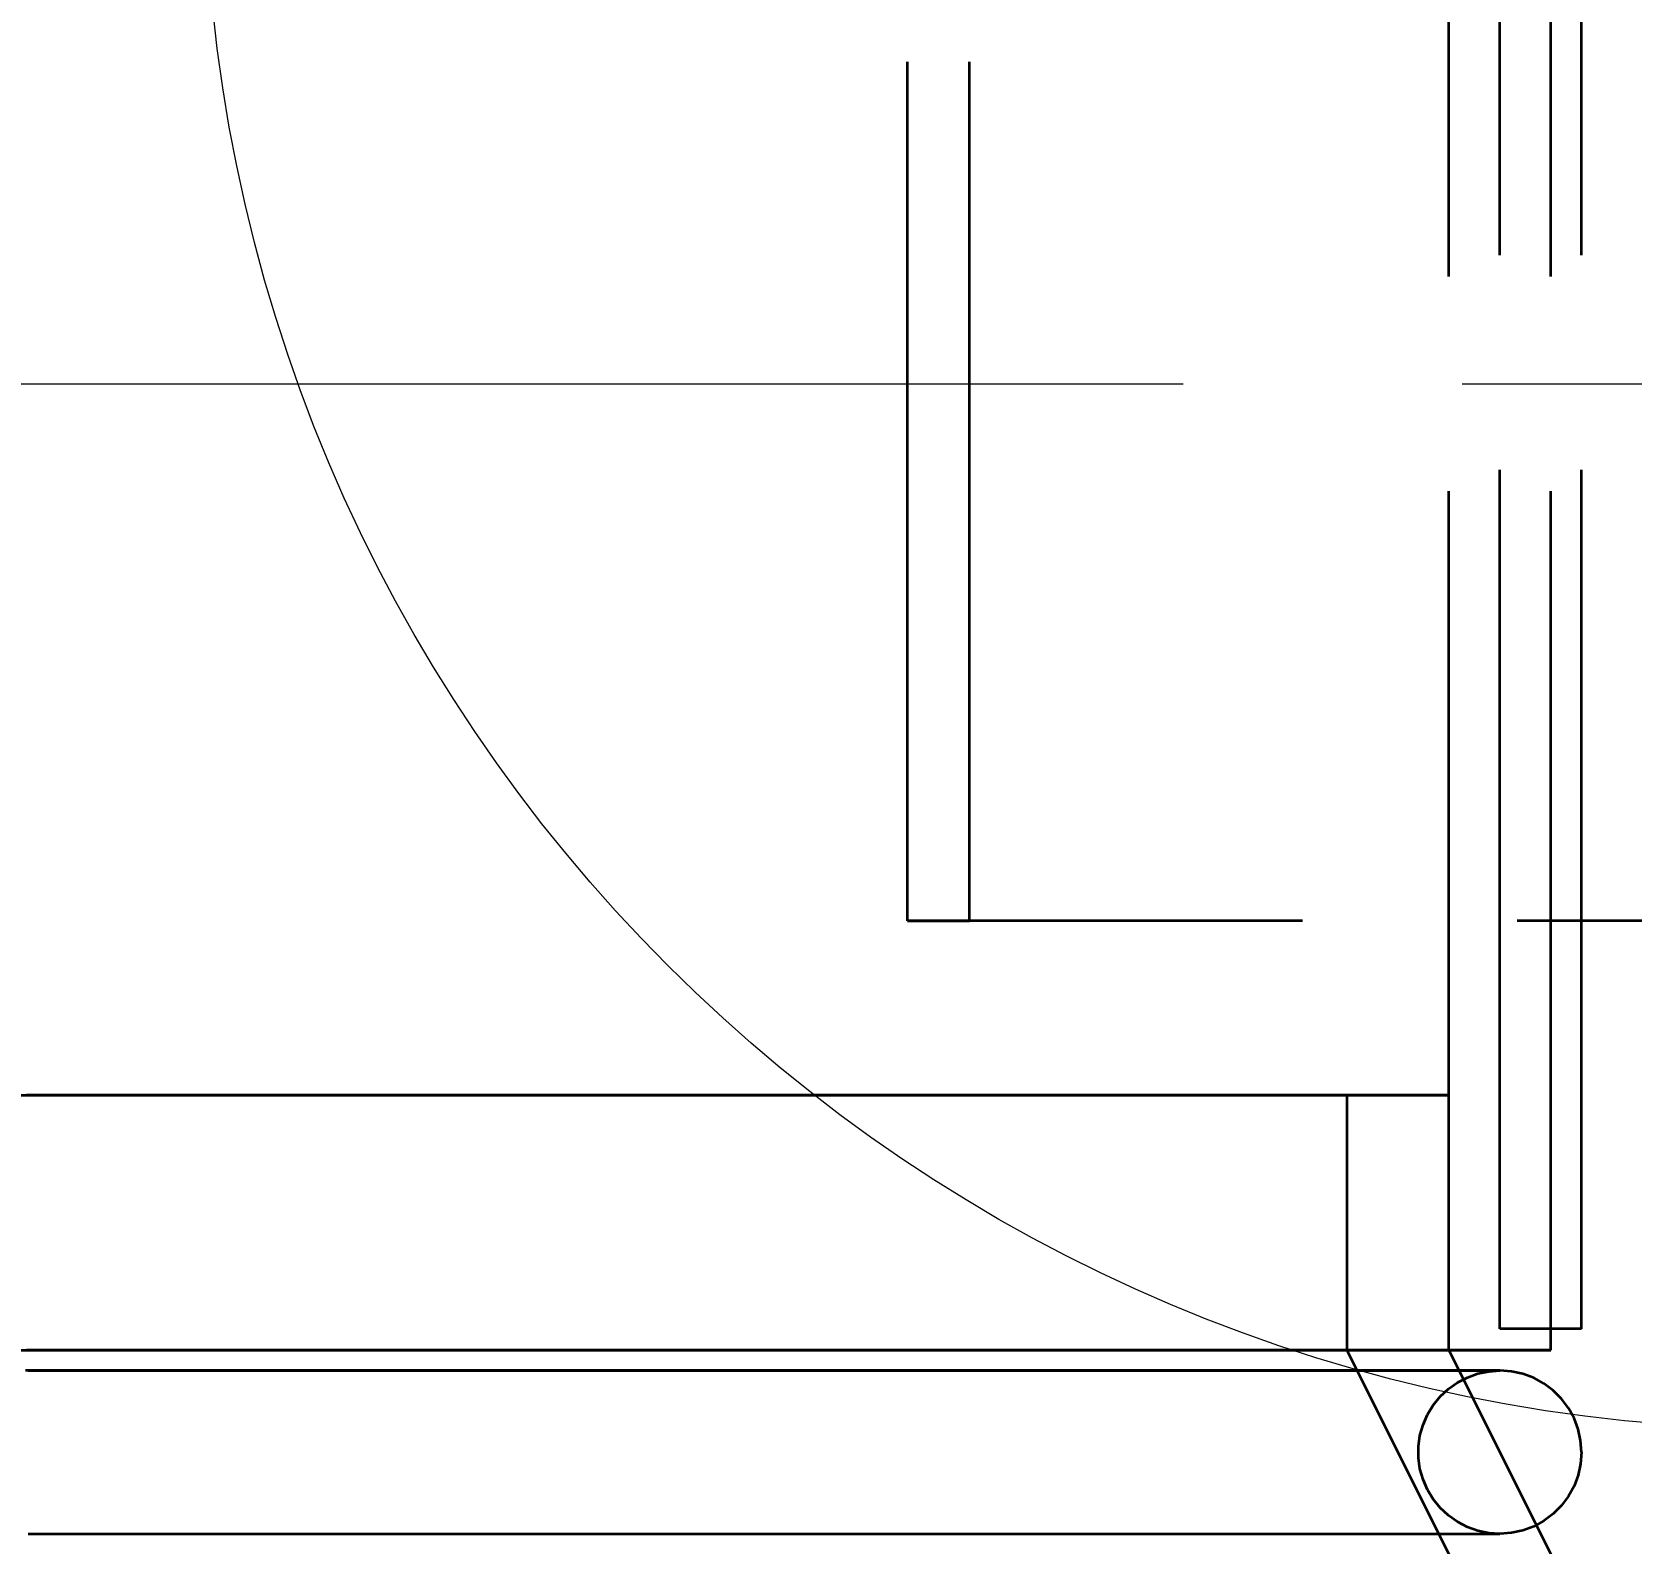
# Model space of a CAD drawing. Header units: millimetres. Extents: x 0 to 2382, y 0 to 420.
# Drawn here: x 307.34 to 314.79, y 224.6 to 231.64 of the extents above; entities that cross this region are included whole.
import ezdxf

# ---------------------------------------------------------------- set-up
doc = ezdxf.new("R2010")
doc.units = ezdxf.units.MM
doc.linetypes.add('IRAM-E-TRAZOS', pattern=[5, 4, -1])
doc.linetypes.add('IRAM-F-TRAZO-PUNTO', pattern=[20, 15, -2, 1, -2])
for name, color, linetype, lineweight in [('01-VISIBLE', 7, 'CONTINUOUS', 70), ('02-OCULTA', 4, 'IRAM-E-TRAZOS', 35), ('03-EJE', 1, 'IRAM-F-TRAZO-PUNTO', 18), ('04-COTA', 3, 'CONTINUOUS', 18), ('08-FINA', 5, 'CONTINUOUS', 18)]:
    doc.layers.add(name, color=color, linetype=linetype, lineweight=lineweight)
doc.styles.add('ISO3098', font='isocpeur.ttf')
doc.dimstyles.new('FLAMA-IRAM', dxfattribs={"dimtxt": 3.5, "dimasz": 3.5, "dimexe": 2, "dimexo": 1.5, "dimgap": 1, "dimtad": 1, "dimdec": 1, "dimtxsty": 'ISO3098', "dimblk": 'IRAM_FLECHA', "dimblk1": 'IRAM_FLECHA', "dimblk2": 'IRAM_FLECHA', "dimcen": 2.5, "dimclrd": 256, "dimclre": 256, "dimclrt": 256, "dimazin": 3, "dimtfac": 1, "dimtmove": 0, "dimatfit": 3, "dimlwd": 18, "dimlwe": 18})

# ---------------------------------------------------------------- blocks, each defined once
blk = doc.blocks.new('IRAM_FLECHA')
blk.add_solid([(0, 0), (-1, 0.125), (-1, -0.125)])

msp = doc.modelspace()

# ---------------------------------------------------------------- linework, layer by layer
at = {"layer": '01-VISIBLE'}
for radius in [20, 14.4, 14.2]:
    msp.add_circle((318, 230), radius, dxfattribs=at)
at = {"layer": '02-OCULTA'}
for p, q in [((313.9375, 225.5), (313.9375, 315.5)), ((314.175, 225.6), (314.175, 315.4)), ((314.175, 225.6), (314.175, 315.4)), ((314.4125, 225.5), (314.4125, 315.4)), ((314.555, 225.6), (314.555, 315.4)), ((314.555, 225.6), (314.555, 249.7011)), ((311.4155, 227.5), (311.4155, 237.5)), ((311.4155, 227.5), (311.4155, 237.5)), ((311.7051, 227.5), (311.7051, 237.3642)), ((311.7051, 227.5), (311.7051, 237.3642)), ((318.2549, 227.5), (311.4155, 227.5)), ((318.2549, 227.5), (311.4155, 227.5)), ((318.2549, 227.5), (311.7051, 227.5)), ((318.2549, 227.5), (311.7051, 227.5)), ((313.4625, 226.6875), (313.4625, 225.5)), ((313.9375, 225.5), (313.9375, 226.6875)), ((314.555, 225.6), (314.175, 225.6)), ((314.555, 225.6), (314.175, 225.6)), ((313.4625, 225.5), (313.9375, 224.55)), ((313.9375, 225.5), (314.4125, 224.55))]:
    msp.add_line(p, q, dxfattribs=at)
for points in [[(311.7051, 227.5), (311.6569, 227.5), (311.6086, 227.5), (311.5603, 227.5), (311.5121, 227.5), (311.4638, 227.5), (311.4155, 227.5)], [(311.4155, 227.5), (311.4638, 227.5), (311.5121, 227.5), (311.5603, 227.5), (311.6086, 227.5), (311.6569, 227.5), (311.7051, 227.5)], [(307.2482, 226.6875), (307.341, 226.6875), (307.4337, 226.6875), (307.5265, 226.6875), (307.6192, 226.6875), (307.712, 226.6875), (307.8047, 226.6875), (307.8975, 226.6875), (307.9902, 226.6875), (308.083, 226.6875), (308.1757, 226.6875), (308.2685, 226.6875), (308.3612, 226.6875), (308.454, 226.6875), (308.5467, 226.6875), (308.6395, 226.6875), (308.7322, 226.6875), (308.825, 226.6875), (308.9177, 226.6875), (309.0105, 226.6875), (309.1032, 226.6875), (309.196, 226.6875), (309.2887, 226.6875), (309.3815, 226.6875), (309.4742, 226.6875), (309.567, 226.6875), (309.6597, 226.6875), (309.7525, 226.6875), (309.8452, 226.6875), (309.938, 226.6875), (310.0307, 226.6875), (310.1235, 226.6875), (310.2162, 226.6875), (310.309, 226.6875), (310.4017, 226.6875), (310.4945, 226.6875), (310.5872, 226.6875), (310.68, 226.6875), (310.7727, 226.6875), (310.8655, 226.6875), (310.9582, 226.6875), (311.051, 226.6875), (311.1437, 226.6875), (311.2365, 226.6875), (311.3292, 226.6875), (311.422, 226.6875), (311.5147, 226.6875), (311.6075, 226.6875), (311.7002, 226.6875), (311.793, 226.6875), (311.8857, 226.6875), (311.9785, 226.6875), (312.0712, 226.6875), (312.164, 226.6875), (312.2567, 226.6875), (312.3495, 226.6875), (312.4422, 226.6875), (312.535, 226.6875), (312.6277, 226.6875), (312.7205, 226.6875), (312.8132, 226.6875), (312.906, 226.6875), (312.9987, 226.6875), (313.0915, 226.6875), (313.1842, 226.6875), (313.277, 226.6875), (313.3697, 226.6875), (313.4625, 226.6875)], [(307.2787, 226.6875), (307.3739, 226.6875), (307.469, 226.6875), (307.5641, 226.6875), (307.6592, 226.6875), (307.7544, 226.6875), (307.8495, 226.6875), (307.9446, 226.6875), (308.0397, 226.6875), (308.1349, 226.6875), (308.23, 226.6875), (308.3251, 226.6875), (308.4202, 226.6875), (308.5154, 226.6875), (308.6105, 226.6875), (308.7056, 226.6875), (308.8007, 226.6875), (308.8959, 226.6875), (308.991, 226.6875), (309.0861, 226.6875), (309.1812, 226.6875), (309.2764, 226.6875), (309.3715, 226.6875), (309.4666, 226.6875), (309.5617, 226.6875), (309.6569, 226.6875), (309.752, 226.6875), (309.8471, 226.6875), (309.9422, 226.6875), (310.0374, 226.6875), (310.1325, 226.6875), (310.2276, 226.6875), (310.3227, 226.6875), (310.4179, 226.6875), (310.513, 226.6875), (310.6081, 226.6875), (310.7032, 226.6875), (310.7984, 226.6875), (310.8935, 226.6875), (310.9886, 226.6875), (311.0837, 226.6875), (311.1789, 226.6875), (311.274, 226.6875), (311.3691, 226.6875), (311.4642, 226.6875), (311.5594, 226.6875), (311.6545, 226.6875), (311.7496, 226.6875), (311.8447, 226.6875), (311.9399, 226.6875), (312.035, 226.6875), (312.1301, 226.6875), (312.2252, 226.6875), (312.3204, 226.6875), (312.4155, 226.6875), (312.5106, 226.6875), (312.6057, 226.6875), (312.7009, 226.6875), (312.796, 226.6875), (312.8911, 226.6875), (312.9862, 226.6875), (313.0814, 226.6875), (313.1765, 226.6875), (313.2716, 226.6875), (313.3667, 226.6875), (313.4619, 226.6875), (313.557, 226.6875), (313.6521, 226.6875), (313.7472, 226.6875), (313.8424, 226.6875), (313.9375, 226.6875)], [(313.4625, 226.6875), (313.4125, 226.6875), (313.3625, 226.6875), (313.3125, 226.6875), (313.2625, 226.6875), (313.2125, 226.6875), (313.1625, 226.6875), (313.1125, 226.6875), (313.0625, 226.6875), (313.0125, 226.6875), (312.9625, 226.6875), (312.9125, 226.6875), (312.8625, 226.6875), (312.8125, 226.6875), (312.7625, 226.6875), (312.7125, 226.6875), (312.6625, 226.6875), (312.6125, 226.6875), (312.5625, 226.6875), (312.5125, 226.6875), (312.4625, 226.6875), (312.4125, 226.6875), (312.3625, 226.6875), (312.3125, 226.6875), (312.2625, 226.6875), (312.2125, 226.6875), (312.1625, 226.6875), (312.1125, 226.6875), (312.0625, 226.6875), (312.0125, 226.6875), (311.9625, 226.6875), (311.9125, 226.6875), (311.8625, 226.6875), (311.8125, 226.6875), (311.7625, 226.6875), (311.7125, 226.6875), (311.6625, 226.6875), (311.6125, 226.6875), (311.5625, 226.6875), (311.5125, 226.6875), (311.4625, 226.6875), (311.4125, 226.6875), (311.3625, 226.6875), (311.3125, 226.6875), (311.2625, 226.6875), (311.2125, 226.6875), (311.1625, 226.6875), (311.1125, 226.6875), (311.0625, 226.6875), (311.0125, 226.6875), (310.9625, 226.6875), (310.9125, 226.6875), (310.8625, 226.6875), (310.8125, 226.6875), (310.7625, 226.6875), (310.7125, 226.6875), (310.6625, 226.6875), (310.6125, 226.6875), (310.5625, 226.6875), (310.5125, 226.6875), (310.4625, 226.6875), (310.4125, 226.6875), (310.3625, 226.6875), (310.3125, 226.6875), (310.2625, 226.6875), (310.2125, 226.6875), (310.1625, 226.6875), (310.1125, 226.6875), (310.0625, 226.6875), (310.0125, 226.6875), (309.9625, 226.6875), (309.9125, 226.6875), (309.8625, 226.6875), (309.8125, 226.6875), (309.7625, 226.6875), (309.7125, 226.6875), (309.6625, 226.6875), (309.6125, 226.6875), (309.5625, 226.6875), (309.5125, 226.6875), (309.4625, 226.6875), (309.4125, 226.6875), (309.3625, 226.6875), (309.3125, 226.6875), (309.2625, 226.6875), (309.2125, 226.6875), (309.1625, 226.6875), (309.1125, 226.6875), (309.0625, 226.6875), (309.0125, 226.6875), (308.9625, 226.6875), (308.9125, 226.6875), (308.8625, 226.6875), (308.8125, 226.6875), (308.7625, 226.6875), (308.7125, 226.6875), (308.6625, 226.6875), (308.6125, 226.6875), (308.5625, 226.6875), (308.5125, 226.6875), (308.4625, 226.6875), (308.4125, 226.6875), (308.3625, 226.6875), (308.3125, 226.6875), (308.2625, 226.6875), (308.2125, 226.6875), (308.1625, 226.6875), (308.1125, 226.6875), (308.0625, 226.6875), (308.0125, 226.6875), (307.9625, 226.6875), (307.9125, 226.6875), (307.8625, 226.6875), (307.8125, 226.6875), (307.7625, 226.6875), (307.7125, 226.6875), (307.6625, 226.6875), (307.6125, 226.6875), (307.5625, 226.6875), (307.5125, 226.6875), (307.4625, 226.6875), (307.4125, 226.6875), (307.3625, 226.6875), (307.3125, 226.6875)], [(313.9375, 226.6875), (313.8874, 226.6875), (313.8374, 226.6875), (313.7873, 226.6875), (313.7372, 226.6875), (313.6872, 226.6875), (313.6371, 226.6875), (313.587, 226.6875), (313.537, 226.6875), (313.4869, 226.6875), (313.4368, 226.6875), (313.3868, 226.6875), (313.3367, 226.6875), (313.2866, 226.6875), (313.2366, 226.6875), (313.1865, 226.6875), (313.1364, 226.6875), (313.0864, 226.6875), (313.0363, 226.6875), (312.9862, 226.6875), (312.9362, 226.6875), (312.8861, 226.6875), (312.8361, 226.6875), (312.786, 226.6875), (312.7359, 226.6875), (312.6859, 226.6875), (312.6358, 226.6875), (312.5857, 226.6875), (312.5357, 226.6875), (312.4856, 226.6875), (312.4355, 226.6875), (312.3855, 226.6875), (312.3354, 226.6875), (312.2853, 226.6875), (312.2353, 226.6875), (312.1852, 226.6875), (312.1351, 226.6875), (312.0851, 226.6875), (312.035, 226.6875), (311.9849, 226.6875), (311.9349, 226.6875), (311.8848, 226.6875), (311.8347, 226.6875), (311.7847, 226.6875), (311.7346, 226.6875), (311.6845, 226.6875), (311.6345, 226.6875), (311.5844, 226.6875), (311.5343, 226.6875), (311.4843, 226.6875), (311.4342, 226.6875), (311.3841, 226.6875), (311.3341, 226.6875), (311.284, 226.6875), (311.2339, 226.6875), (311.1839, 226.6875), (311.1338, 226.6875), (311.0837, 226.6875), (311.0337, 226.6875), (310.9836, 226.6875), (310.9336, 226.6875), (310.8835, 226.6875), (310.8334, 226.6875), (310.7834, 226.6875), (310.7333, 226.6875), (310.6832, 226.6875), (310.6332, 226.6875), (310.5831, 226.6875), (310.533, 226.6875), (310.483, 226.6875), (310.4329, 226.6875), (310.3828, 226.6875), (310.3328, 226.6875), (310.2827, 226.6875), (310.2326, 226.6875), (310.1826, 226.6875), (310.1325, 226.6875), (310.0824, 226.6875), (310.0324, 226.6875), (309.9823, 226.6875), (309.9322, 226.6875), (309.8822, 226.6875), (309.8321, 226.6875), (309.782, 226.6875), (309.732, 226.6875), (309.6819, 226.6875), (309.6318, 226.6875), (309.5818, 226.6875), (309.5317, 226.6875), (309.4816, 226.6875), (309.4316, 226.6875), (309.3815, 226.6875), (309.3314, 226.6875), (309.2814, 226.6875), (309.2313, 226.6875), (309.1812, 226.6875), (309.1312, 226.6875), (309.0811, 226.6875), (309.0311, 226.6875), (308.981, 226.6875), (308.9309, 226.6875), (308.8809, 226.6875), (308.8308, 226.6875), (308.7807, 226.6875), (308.7307, 226.6875), (308.6806, 226.6875), (308.6305, 226.6875), (308.5805, 226.6875), (308.5304, 226.6875), (308.4803, 226.6875), (308.4303, 226.6875), (308.3802, 226.6875), (308.3301, 226.6875), (308.2801, 226.6875), (308.23, 226.6875), (308.1799, 226.6875), (308.1299, 226.6875), (308.0798, 226.6875), (308.0297, 226.6875), (307.9797, 226.6875), (307.9296, 226.6875), (307.8795, 226.6875), (307.8295, 226.6875), (307.7794, 226.6875), (307.7293, 226.6875), (307.6793, 226.6875), (307.6292, 226.6875), (307.5791, 226.6875), (307.5291, 226.6875), (307.479, 226.6875), (307.4289, 226.6875), (307.3789, 226.6875), (307.3288, 226.6875)], [(307.2482, 225.5), (307.341, 225.5), (307.4337, 225.5), (307.5265, 225.5), (307.6192, 225.5), (307.712, 225.5), (307.8047, 225.5), (307.8975, 225.5), (307.9902, 225.5), (308.083, 225.5), (308.1757, 225.5), (308.2685, 225.5), (308.3612, 225.5), (308.454, 225.5), (308.5467, 225.5), (308.6395, 225.5), (308.7322, 225.5), (308.825, 225.5), (308.9177, 225.5), (309.0105, 225.5), (309.1032, 225.5), (309.196, 225.5), (309.2887, 225.5), (309.3815, 225.5), (309.4742, 225.5), (309.567, 225.5), (309.6597, 225.5), (309.7525, 225.5), (309.8452, 225.5), (309.938, 225.5), (310.0307, 225.5), (310.1235, 225.5), (310.2162, 225.5), (310.309, 225.5), (310.4017, 225.5), (310.4945, 225.5), (310.5872, 225.5), (310.68, 225.5), (310.7727, 225.5), (310.8655, 225.5), (310.9582, 225.5), (311.051, 225.5), (311.1437, 225.5), (311.2365, 225.5), (311.3292, 225.5), (311.422, 225.5), (311.5147, 225.5), (311.6075, 225.5), (311.7002, 225.5), (311.793, 225.5), (311.8857, 225.5), (311.9785, 225.5), (312.0712, 225.5), (312.164, 225.5), (312.2567, 225.5), (312.3495, 225.5), (312.4422, 225.5), (312.535, 225.5), (312.6277, 225.5), (312.7205, 225.5), (312.8132, 225.5), (312.906, 225.5), (312.9987, 225.5), (313.0915, 225.5), (313.1842, 225.5), (313.277, 225.5), (313.3697, 225.5), (313.4625, 225.5)], [(307.2787, 225.5), (307.3739, 225.5), (307.469, 225.5), (307.5641, 225.5), (307.6592, 225.5), (307.7544, 225.5), (307.8495, 225.5), (307.9446, 225.5), (308.0397, 225.5), (308.1349, 225.5), (308.23, 225.5), (308.3251, 225.5), (308.4202, 225.5), (308.5154, 225.5), (308.6105, 225.5), (308.7056, 225.5), (308.8007, 225.5), (308.8959, 225.5), (308.991, 225.5), (309.0861, 225.5), (309.1812, 225.5), (309.2764, 225.5), (309.3715, 225.5), (309.4666, 225.5), (309.5617, 225.5), (309.6569, 225.5), (309.752, 225.5), (309.8471, 225.5), (309.9422, 225.5), (310.0374, 225.5), (310.1325, 225.5), (310.2276, 225.5), (310.3227, 225.5), (310.4179, 225.5), (310.513, 225.5), (310.6081, 225.5), (310.7032, 225.5), (310.7984, 225.5), (310.8935, 225.5), (310.9886, 225.5), (311.0837, 225.5), (311.1789, 225.5), (311.274, 225.5), (311.3691, 225.5), (311.4642, 225.5), (311.5594, 225.5), (311.6545, 225.5), (311.7496, 225.5), (311.8447, 225.5), (311.9399, 225.5), (312.035, 225.5), (312.1301, 225.5), (312.2252, 225.5), (312.3204, 225.5), (312.4155, 225.5), (312.5106, 225.5), (312.6057, 225.5), (312.7009, 225.5), (312.796, 225.5), (312.8911, 225.5), (312.9862, 225.5), (313.0814, 225.5), (313.1765, 225.5), (313.2716, 225.5), (313.3667, 225.5), (313.4619, 225.5), (313.557, 225.5), (313.6521, 225.5), (313.7472, 225.5), (313.8424, 225.5), (313.9375, 225.5)], [(307.2787, 225.5), (307.3739, 225.5), (307.469, 225.5), (307.5641, 225.5), (307.6592, 225.5), (307.7544, 225.5), (307.8495, 225.5), (307.9446, 225.5), (308.0397, 225.5), (308.1349, 225.5), (308.23, 225.5), (308.3251, 225.5), (308.4202, 225.5), (308.5154, 225.5), (308.6105, 225.5), (308.7056, 225.5), (308.8007, 225.5), (308.8959, 225.5), (308.991, 225.5), (309.0861, 225.5), (309.1812, 225.5), (309.2764, 225.5), (309.3715, 225.5), (309.4666, 225.5), (309.5617, 225.5), (309.6569, 225.5), (309.752, 225.5), (309.8471, 225.5), (309.9422, 225.5), (310.0374, 225.5), (310.1325, 225.5), (310.2276, 225.5), (310.3227, 225.5), (310.4179, 225.5), (310.513, 225.5), (310.6081, 225.5), (310.7032, 225.5), (310.7984, 225.5), (310.8935, 225.5), (310.9886, 225.5), (311.0837, 225.5), (311.1789, 225.5), (311.274, 225.5), (311.3691, 225.5), (311.4642, 225.5), (311.5594, 225.5), (311.6545, 225.5), (311.7496, 225.5), (311.8447, 225.5), (311.9399, 225.5), (312.035, 225.5), (312.1301, 225.5), (312.2252, 225.5), (312.3204, 225.5), (312.4155, 225.5), (312.5106, 225.5), (312.6057, 225.5), (312.7009, 225.5), (312.796, 225.5), (312.8911, 225.5), (312.9862, 225.5), (313.0814, 225.5), (313.1765, 225.5), (313.2716, 225.5), (313.3667, 225.5), (313.4619, 225.5), (313.557, 225.5), (313.6521, 225.5), (313.7472, 225.5), (313.8424, 225.5), (313.9375, 225.5)], [(307.2902, 225.5), (307.3404, 225.5), (307.3906, 225.5), (307.4407, 225.5), (307.4909, 225.5), (307.541, 225.5), (307.5912, 225.5), (307.6413, 225.5), (307.6915, 225.5), (307.7417, 225.5), (307.7918, 225.5), (307.842, 225.5), (307.8921, 225.5), (307.9423, 225.5), (307.9924, 225.5), (308.0426, 225.5), (308.0928, 225.5), (308.1429, 225.5), (308.1931, 225.5), (308.2432, 225.5), (308.2934, 225.5), (308.3435, 225.5), (308.3937, 225.5), (308.4439, 225.5), (308.494, 225.5), (308.5442, 225.5), (308.5943, 225.5), (308.6445, 225.5), (308.6946, 225.5), (308.7448, 225.5), (308.7949, 225.5), (308.8451, 225.5), (308.8953, 225.5), (308.9454, 225.5), (308.9956, 225.5), (309.0457, 225.5), (309.0959, 225.5), (309.146, 225.5), (309.1962, 225.5), (309.2464, 225.5), (309.2965, 225.5), (309.3467, 225.5), (309.3968, 225.5), (309.447, 225.5), (309.4971, 225.5), (309.5473, 225.5), (309.5975, 225.5), (309.6476, 225.5), (309.6978, 225.5), (309.7479, 225.5), (309.7981, 225.5), (309.8482, 225.5), (309.8984, 225.5), (309.9486, 225.5), (309.9987, 225.5), (310.0489, 225.5), (310.099, 225.5), (310.1492, 225.5), (310.1993, 225.5), (310.2495, 225.5), (310.2997, 225.5), (310.3498, 225.5), (310.4, 225.5), (310.4501, 225.5), (310.5003, 225.5), (310.5504, 225.5), (310.6006, 225.5), (310.6507, 225.5), (310.7009, 225.5), (310.7511, 225.5), (310.8012, 225.5), (310.8514, 225.5), (310.9015, 225.5), (310.9517, 225.5), (311.0018, 225.5), (311.052, 225.5), (311.1022, 225.5), (311.1523, 225.5), (311.2025, 225.5), (311.2526, 225.5), (311.3028, 225.5), (311.3529, 225.5), (311.4031, 225.5), (311.4533, 225.5), (311.5034, 225.5), (311.5536, 225.5), (311.6037, 225.5), (311.6539, 225.5), (311.704, 225.5), (311.7542, 225.5), (311.8044, 225.5), (311.8545, 225.5), (311.9047, 225.5), (311.9548, 225.5), (312.005, 225.5), (312.0551, 225.5), (312.1053, 225.5), (312.1554, 225.5), (312.2056, 225.5), (312.2558, 225.5), (312.3059, 225.5), (312.3561, 225.5), (312.4062, 225.5), (312.4564, 225.5), (312.5065, 225.5), (312.5567, 225.5), (312.6069, 225.5), (312.657, 225.5), (312.7072, 225.5), (312.7573, 225.5), (312.8075, 225.5), (312.8576, 225.5), (312.9078, 225.5), (312.958, 225.5), (313.0081, 225.5), (313.0583, 225.5), (313.1084, 225.5), (313.1586, 225.5), (313.2087, 225.5), (313.2589, 225.5), (313.3091, 225.5), (313.3592, 225.5), (313.4094, 225.5), (313.4595, 225.5), (313.5097, 225.5), (313.5598, 225.5), (313.61, 225.5), (313.6601, 225.5), (313.7103, 225.5), (313.7605, 225.5), (313.8106, 225.5), (313.8608, 225.5), (313.9109, 225.5), (313.9611, 225.5), (314.0112, 225.5), (314.0614, 225.5), (314.1116, 225.5), (314.1617, 225.5), (314.2119, 225.5), (314.262, 225.5), (314.3122, 225.5), (314.3623, 225.5), (314.4125, 225.5)], [(314.4125, 225.5), (314.3625, 225.5), (314.3125, 225.5), (314.2625, 225.5), (314.2125, 225.5), (314.1625, 225.5), (314.1125, 225.5), (314.0625, 225.5), (314.0125, 225.5), (313.9625, 225.5), (313.9125, 225.5), (313.8625, 225.5), (313.8125, 225.5), (313.7625, 225.5), (313.7125, 225.5), (313.6625, 225.5), (313.6125, 225.5), (313.5625, 225.5), (313.5125, 225.5), (313.4625, 225.5), (313.4125, 225.5), (313.3625, 225.5), (313.3125, 225.5), (313.2625, 225.5), (313.2125, 225.5), (313.1625, 225.5), (313.1125, 225.5), (313.0625, 225.5), (313.0125, 225.5), (312.9625, 225.5), (312.9125, 225.5), (312.8625, 225.5), (312.8125, 225.5), (312.7625, 225.5), (312.7125, 225.5), (312.6625, 225.5), (312.6125, 225.5), (312.5625, 225.5), (312.5125, 225.5), (312.4625, 225.5), (312.4125, 225.5), (312.3625, 225.5), (312.3125, 225.5), (312.2625, 225.5), (312.2125, 225.5), (312.1625, 225.5), (312.1125, 225.5), (312.0625, 225.5), (312.0125, 225.5), (311.9625, 225.5), (311.9125, 225.5), (311.8625, 225.5), (311.8125, 225.5), (311.7625, 225.5), (311.7125, 225.5), (311.6625, 225.5), (311.6125, 225.5), (311.5625, 225.5), (311.5125, 225.5), (311.4625, 225.5), (311.4125, 225.5), (311.3625, 225.5), (311.3125, 225.5), (311.2625, 225.5), (311.2125, 225.5), (311.1625, 225.5), (311.1125, 225.5), (311.0625, 225.5), (311.0125, 225.5), (310.9625, 225.5), (310.9125, 225.5), (310.8625, 225.5), (310.8125, 225.5), (310.7625, 225.5), (310.7125, 225.5), (310.6625, 225.5), (310.6125, 225.5), (310.5625, 225.5), (310.5125, 225.5), (310.4625, 225.5), (310.4125, 225.5), (310.3625, 225.5), (310.3125, 225.5), (310.2625, 225.5), (310.2125, 225.5), (310.1625, 225.5), (310.1125, 225.5), (310.0625, 225.5), (310.0125, 225.5), (309.9625, 225.5), (309.9125, 225.5), (309.8625, 225.5), (309.8125, 225.5), (309.7625, 225.5), (309.7125, 225.5), (309.6625, 225.5), (309.6125, 225.5), (309.5625, 225.5), (309.5125, 225.5), (309.4625, 225.5), (309.4125, 225.5), (309.3625, 225.5), (309.3125, 225.5), (309.2625, 225.5), (309.2125, 225.5), (309.1625, 225.5), (309.1125, 225.5), (309.0625, 225.5), (309.0125, 225.5), (308.9625, 225.5), (308.9125, 225.5), (308.8625, 225.5), (308.8125, 225.5), (308.7625, 225.5), (308.7125, 225.5), (308.6625, 225.5), (308.6125, 225.5), (308.5625, 225.5), (308.5125, 225.5), (308.4625, 225.5), (308.4125, 225.5), (308.3625, 225.5), (308.3125, 225.5), (308.2625, 225.5), (308.2125, 225.5), (308.1625, 225.5), (308.1125, 225.5), (308.0625, 225.5), (308.0125, 225.5), (307.9625, 225.5), (307.9125, 225.5), (307.8625, 225.5), (307.8125, 225.5), (307.7625, 225.5), (307.7125, 225.5), (307.6625, 225.5), (307.6125, 225.5), (307.5625, 225.5), (307.5125, 225.5), (307.4625, 225.5), (307.4125, 225.5), (307.3625, 225.5), (307.3125, 225.5)], [(313.4625, 225.5), (313.4125, 225.5), (313.3625, 225.5), (313.3125, 225.5), (313.2625, 225.5), (313.2125, 225.5), (313.1625, 225.5), (313.1125, 225.5), (313.0625, 225.5), (313.0125, 225.5), (312.9625, 225.5), (312.9125, 225.5), (312.8625, 225.5), (312.8125, 225.5), (312.7625, 225.5), (312.7125, 225.5), (312.6625, 225.5), (312.6125, 225.5), (312.5625, 225.5), (312.5125, 225.5), (312.4625, 225.5), (312.4125, 225.5), (312.3625, 225.5), (312.3125, 225.5), (312.2625, 225.5), (312.2125, 225.5), (312.1625, 225.5), (312.1125, 225.5), (312.0625, 225.5), (312.0125, 225.5), (311.9625, 225.5), (311.9125, 225.5), (311.8625, 225.5), (311.8125, 225.5), (311.7625, 225.5), (311.7125, 225.5), (311.6625, 225.5), (311.6125, 225.5), (311.5625, 225.5), (311.5125, 225.5), (311.4625, 225.5), (311.4125, 225.5), (311.3625, 225.5), (311.3125, 225.5), (311.2625, 225.5), (311.2125, 225.5), (311.1625, 225.5), (311.1125, 225.5), (311.0625, 225.5), (311.0125, 225.5), (310.9625, 225.5), (310.9125, 225.5), (310.8625, 225.5), (310.8125, 225.5), (310.7625, 225.5), (310.7125, 225.5), (310.6625, 225.5), (310.6125, 225.5), (310.5625, 225.5), (310.5125, 225.5), (310.4625, 225.5), (310.4125, 225.5), (310.3625, 225.5), (310.3125, 225.5), (310.2625, 225.5), (310.2125, 225.5), (310.1625, 225.5), (310.1125, 225.5), (310.0625, 225.5), (310.0125, 225.5), (309.9625, 225.5), (309.9125, 225.5), (309.8625, 225.5), (309.8125, 225.5), (309.7625, 225.5), (309.7125, 225.5), (309.6625, 225.5), (309.6125, 225.5), (309.5625, 225.5), (309.5125, 225.5), (309.4625, 225.5), (309.4125, 225.5), (309.3625, 225.5), (309.3125, 225.5), (309.2625, 225.5), (309.2125, 225.5), (309.1625, 225.5), (309.1125, 225.5), (309.0625, 225.5), (309.0125, 225.5), (308.9625, 225.5), (308.9125, 225.5), (308.8625, 225.5), (308.8125, 225.5), (308.7625, 225.5), (308.7125, 225.5), (308.6625, 225.5), (308.6125, 225.5), (308.5625, 225.5), (308.5125, 225.5), (308.4625, 225.5), (308.4125, 225.5), (308.3625, 225.5), (308.3125, 225.5), (308.2625, 225.5), (308.2125, 225.5), (308.1625, 225.5), (308.1125, 225.5), (308.0625, 225.5), (308.0125, 225.5), (307.9625, 225.5), (307.9125, 225.5), (307.8625, 225.5), (307.8125, 225.5), (307.7625, 225.5), (307.7125, 225.5), (307.6625, 225.5), (307.6125, 225.5), (307.5625, 225.5), (307.5125, 225.5), (307.4625, 225.5), (307.4125, 225.5), (307.3625, 225.5), (307.3125, 225.5)], [(313.9375, 225.5), (313.8874, 225.5), (313.8374, 225.5), (313.7873, 225.5), (313.7372, 225.5), (313.6872, 225.5), (313.6371, 225.5), (313.587, 225.5), (313.537, 225.5), (313.4869, 225.5), (313.4368, 225.5), (313.3868, 225.5), (313.3367, 225.5), (313.2866, 225.5), (313.2366, 225.5), (313.1865, 225.5), (313.1364, 225.5), (313.0864, 225.5), (313.0363, 225.5), (312.9862, 225.5), (312.9362, 225.5), (312.8861, 225.5), (312.8361, 225.5), (312.786, 225.5), (312.7359, 225.5), (312.6859, 225.5), (312.6358, 225.5), (312.5857, 225.5), (312.5357, 225.5), (312.4856, 225.5), (312.4355, 225.5), (312.3855, 225.5), (312.3354, 225.5), (312.2853, 225.5), (312.2353, 225.5), (312.1852, 225.5), (312.1351, 225.5), (312.0851, 225.5), (312.035, 225.5), (311.9849, 225.5), (311.9349, 225.5), (311.8848, 225.5), (311.8347, 225.5), (311.7847, 225.5), (311.7346, 225.5), (311.6845, 225.5), (311.6345, 225.5), (311.5844, 225.5), (311.5343, 225.5), (311.4843, 225.5), (311.4342, 225.5), (311.3841, 225.5), (311.3341, 225.5), (311.284, 225.5), (311.2339, 225.5), (311.1839, 225.5), (311.1338, 225.5), (311.0837, 225.5), (311.0337, 225.5), (310.9836, 225.5), (310.9336, 225.5), (310.8835, 225.5), (310.8334, 225.5), (310.7834, 225.5), (310.7333, 225.5), (310.6832, 225.5), (310.6332, 225.5), (310.5831, 225.5), (310.533, 225.5), (310.483, 225.5), (310.4329, 225.5), (310.3828, 225.5), (310.3328, 225.5), (310.2827, 225.5), (310.2326, 225.5), (310.1826, 225.5), (310.1325, 225.5), (310.0824, 225.5), (310.0324, 225.5), (309.9823, 225.5), (309.9322, 225.5), (309.8822, 225.5), (309.8321, 225.5), (309.782, 225.5), (309.732, 225.5), (309.6819, 225.5), (309.6318, 225.5), (309.5818, 225.5), (309.5317, 225.5), (309.4816, 225.5), (309.4316, 225.5), (309.3815, 225.5), (309.3314, 225.5), (309.2814, 225.5), (309.2313, 225.5), (309.1812, 225.5), (309.1312, 225.5), (309.0811, 225.5), (309.0311, 225.5), (308.981, 225.5), (308.9309, 225.5), (308.8809, 225.5), (308.8308, 225.5), (308.7807, 225.5), (308.7307, 225.5), (308.6806, 225.5), (308.6305, 225.5), (308.5805, 225.5), (308.5304, 225.5), (308.4803, 225.5), (308.4303, 225.5), (308.3802, 225.5), (308.3301, 225.5), (308.2801, 225.5), (308.23, 225.5), (308.1799, 225.5), (308.1299, 225.5), (308.0798, 225.5), (308.0297, 225.5), (307.9797, 225.5), (307.9296, 225.5), (307.8795, 225.5), (307.8295, 225.5), (307.7794, 225.5), (307.7293, 225.5), (307.6793, 225.5), (307.6292, 225.5), (307.5791, 225.5), (307.5291, 225.5), (307.479, 225.5), (307.4289, 225.5), (307.3789, 225.5), (307.3288, 225.5)], [(313.9375, 225.5), (313.8874, 225.5), (313.8374, 225.5), (313.7873, 225.5), (313.7372, 225.5), (313.6872, 225.5), (313.6371, 225.5), (313.587, 225.5), (313.537, 225.5), (313.4869, 225.5), (313.4368, 225.5), (313.3868, 225.5), (313.3367, 225.5), (313.2866, 225.5), (313.2366, 225.5), (313.1865, 225.5), (313.1364, 225.5), (313.0864, 225.5), (313.0363, 225.5), (312.9862, 225.5), (312.9362, 225.5), (312.8861, 225.5), (312.8361, 225.5), (312.786, 225.5), (312.7359, 225.5), (312.6859, 225.5), (312.6358, 225.5), (312.5857, 225.5), (312.5357, 225.5), (312.4856, 225.5), (312.4355, 225.5), (312.3855, 225.5), (312.3354, 225.5), (312.2853, 225.5), (312.2353, 225.5), (312.1852, 225.5), (312.1351, 225.5), (312.0851, 225.5), (312.035, 225.5), (311.9849, 225.5), (311.9349, 225.5), (311.8848, 225.5), (311.8347, 225.5), (311.7847, 225.5), (311.7346, 225.5), (311.6845, 225.5), (311.6345, 225.5), (311.5844, 225.5), (311.5343, 225.5), (311.4843, 225.5), (311.4342, 225.5), (311.3841, 225.5), (311.3341, 225.5), (311.284, 225.5), (311.2339, 225.5), (311.1839, 225.5), (311.1338, 225.5), (311.0837, 225.5), (311.0337, 225.5), (310.9836, 225.5), (310.9336, 225.5), (310.8835, 225.5), (310.8334, 225.5), (310.7834, 225.5), (310.7333, 225.5), (310.6832, 225.5), (310.6332, 225.5), (310.5831, 225.5), (310.533, 225.5), (310.483, 225.5), (310.4329, 225.5), (310.3828, 225.5), (310.3328, 225.5), (310.2827, 225.5), (310.2326, 225.5), (310.1826, 225.5), (310.1325, 225.5), (310.0824, 225.5), (310.0324, 225.5), (309.9823, 225.5), (309.9322, 225.5), (309.8822, 225.5), (309.8321, 225.5), (309.782, 225.5), (309.732, 225.5), (309.6819, 225.5), (309.6318, 225.5), (309.5818, 225.5), (309.5317, 225.5), (309.4816, 225.5), (309.4316, 225.5), (309.3815, 225.5), (309.3314, 225.5), (309.2814, 225.5), (309.2313, 225.5), (309.1812, 225.5), (309.1312, 225.5), (309.0811, 225.5), (309.0311, 225.5), (308.981, 225.5), (308.9309, 225.5), (308.8809, 225.5), (308.8308, 225.5), (308.7807, 225.5), (308.7307, 225.5), (308.6806, 225.5), (308.6305, 225.5), (308.5805, 225.5), (308.5304, 225.5), (308.4803, 225.5), (308.4303, 225.5), (308.3802, 225.5), (308.3301, 225.5), (308.2801, 225.5), (308.23, 225.5), (308.1799, 225.5), (308.1299, 225.5), (308.0798, 225.5), (308.0297, 225.5), (307.9797, 225.5), (307.9296, 225.5), (307.8795, 225.5), (307.8295, 225.5), (307.7794, 225.5), (307.7293, 225.5), (307.6793, 225.5), (307.6292, 225.5), (307.5791, 225.5), (307.5291, 225.5), (307.479, 225.5), (307.4289, 225.5), (307.3789, 225.5), (307.3288, 225.5)], [(314.175, 225.405), (314.1249, 225.405), (314.0748, 225.405), (314.0247, 225.405), (313.9745, 225.405), (313.9244, 225.405), (313.8743, 225.405), (313.8242, 225.405), (313.774, 225.405), (313.7239, 225.405), (313.6738, 225.405), (313.6237, 225.405), (313.5735, 225.405), (313.5234, 225.405), (313.4733, 225.405), (313.4232, 225.405), (313.373, 225.405), (313.3229, 225.405), (313.2728, 225.405), (313.2227, 225.405), (313.1725, 225.405), (313.1224, 225.405), (313.0723, 225.405), (313.0221, 225.405), (312.972, 225.405), (312.9219, 225.405), (312.8718, 225.405), (312.8216, 225.405), (312.7715, 225.405), (312.7214, 225.405), (312.6712, 225.405), (312.6211, 225.405), (312.571, 225.405), (312.5209, 225.405), (312.4707, 225.405), (312.4206, 225.405), (312.3705, 225.405), (312.3203, 225.405), (312.2702, 225.405), (312.2201, 225.405), (312.17, 225.405), (312.1198, 225.405), (312.0697, 225.405), (312.0196, 225.405), (311.9694, 225.405), (311.9193, 225.405), (311.8692, 225.405), (311.8191, 225.405), (311.7689, 225.405), (311.7188, 225.405), (311.6687, 225.405), (311.6185, 225.405), (311.5684, 225.405), (311.5183, 225.405), (311.4682, 225.405), (311.418, 225.405), (311.3679, 225.405), (311.3178, 225.405), (311.2676, 225.405), (311.2175, 225.405), (311.1674, 225.405), (311.1173, 225.405), (311.0671, 225.405), (311.017, 225.405), (310.9669, 225.405), (310.9167, 225.405), (310.8666, 225.405), (310.8165, 225.405), (310.7663, 225.405), (310.7162, 225.405), (310.6661, 225.405), (310.616, 225.405), (310.5658, 225.405), (310.5157, 225.405), (310.4656, 225.405), (310.4154, 225.405), (310.3653, 225.405), (310.3152, 225.405), (310.2651, 225.405), (310.2149, 225.405), (310.1648, 225.405), (310.1147, 225.405), (310.0645, 225.405), (310.0144, 225.405), (309.9643, 225.405), (309.9141, 225.405), (309.864, 225.405), (309.8139, 225.405), (309.7638, 225.405), (309.7136, 225.405), (309.6635, 225.405), (309.6134, 225.405), (309.5632, 225.405), (309.5131, 225.405), (309.463, 225.405), (309.4128, 225.405), (309.3627, 225.405), (309.3126, 225.405), (309.2625, 225.405), (309.2123, 225.405), (309.1622, 225.405), (309.1121, 225.405), (309.0619, 225.405), (309.0118, 225.405), (308.9617, 225.405), (308.9116, 225.405), (308.8614, 225.405), (308.8113, 225.405), (308.7612, 225.405), (308.711, 225.405), (308.6609, 225.405), (308.6108, 225.405), (308.5606, 225.405), (308.5105, 225.405), (308.4604, 225.405), (308.4103, 225.405), (308.3601, 225.405), (308.31, 225.405), (308.2599, 225.405), (308.2097, 225.405), (308.1596, 225.405), (308.1095, 225.405), (308.0594, 225.405), (308.0092, 225.405), (307.9591, 225.405), (307.909, 225.405), (307.8588, 225.405), (307.8087, 225.405), (307.7586, 225.405), (307.7085, 225.405), (307.6583, 225.405), (307.6082, 225.405), (307.5581, 225.405), (307.508, 225.405), (307.4578, 225.405), (307.4077, 225.405), (307.3576, 225.405), (307.3074, 225.405)], [(307.3206, 225.405), (307.3706, 225.405), (307.4206, 225.405), (307.4706, 225.405), (307.5207, 225.405), (307.5707, 225.405), (307.6207, 225.405), (307.6708, 225.405), (307.7208, 225.405), (307.7708, 225.405), (307.8209, 225.405), (307.8709, 225.405), (307.9209, 225.405), (307.971, 225.405), (308.021, 225.405), (308.071, 225.405), (308.1211, 225.405), (308.1711, 225.405), (308.2211, 225.405), (308.2712, 225.405), (308.3212, 225.405), (308.3712, 225.405), (308.4213, 225.405), (308.4713, 225.405), (308.5213, 225.405), (308.5714, 225.405), (308.6214, 225.405), (308.6714, 225.405), (308.7215, 225.405), (308.7715, 225.405), (308.8215, 225.405), (308.8716, 225.405), (308.9216, 225.405), (308.9716, 225.405), (309.0217, 225.405), (309.0717, 225.405), (309.1217, 225.405), (309.1718, 225.405), (309.2218, 225.405), (309.2718, 225.405), (309.3219, 225.405), (309.3719, 225.405), (309.4219, 225.405), (309.4719, 225.405), (309.522, 225.405), (309.572, 225.405), (309.622, 225.405), (309.6721, 225.405), (309.7221, 225.405), (309.7721, 225.405), (309.8222, 225.405), (309.8722, 225.405), (309.9222, 225.405), (309.9723, 225.405), (310.0223, 225.405), (310.0723, 225.405), (310.1224, 225.405), (310.1724, 225.405), (310.2224, 225.405), (310.2725, 225.405), (310.3225, 225.405), (310.3725, 225.405), (310.4226, 225.405), (310.4726, 225.405), (310.5226, 225.405), (310.5727, 225.405), (310.6227, 225.405), (310.6727, 225.405), (310.7228, 225.405), (310.7728, 225.405), (310.8228, 225.405), (310.8729, 225.405), (310.9229, 225.405), (310.9729, 225.405), (311.023, 225.405), (311.073, 225.405), (311.123, 225.405), (311.1731, 225.405), (311.2231, 225.405), (311.2731, 225.405), (311.3231, 225.405), (311.3732, 225.405), (311.4232, 225.405), (311.4732, 225.405), (311.5233, 225.405), (311.5733, 225.405), (311.6233, 225.405), (311.6734, 225.405), (311.7234, 225.405), (311.7734, 225.405), (311.8235, 225.405), (311.8735, 225.405), (311.9235, 225.405), (311.9736, 225.405), (312.0236, 225.405), (312.0736, 225.405), (312.1237, 225.405), (312.1737, 225.405), (312.2237, 225.405), (312.2738, 225.405), (312.3238, 225.405), (312.3738, 225.405), (312.4239, 225.405), (312.4739, 225.405), (312.5239, 225.405), (312.574, 225.405), (312.624, 225.405), (312.674, 225.405), (312.7241, 225.405), (312.7741, 225.405), (312.8241, 225.405), (312.8742, 225.405), (312.9242, 225.405), (312.9742, 225.405), (313.0243, 225.405), (313.0743, 225.405), (313.1243, 225.405), (313.1744, 225.405), (313.2244, 225.405), (313.2744, 225.405), (313.3244, 225.405), (313.3745, 225.405), (313.4245, 225.405), (313.4745, 225.405), (313.5246, 225.405), (313.5746, 225.405), (313.6246, 225.405), (313.6747, 225.405), (313.7247, 225.405), (313.7747, 225.405), (313.8248, 225.405), (313.8748, 225.405), (313.9248, 225.405), (313.9749, 225.405), (314.0249, 225.405), (314.0749, 225.405), (314.125, 225.405), (314.175, 225.405)], [(314.175, 224.645), (314.1233, 224.6485), (314.0725, 224.6591), (314.0236, 224.6765), (313.9776, 224.7003), (313.9352, 224.7302), (313.8973, 224.7656), (313.8646, 224.8059), (313.8376, 224.8502), (313.8169, 224.8977), (313.8029, 224.9477), (313.7959, 224.9991), (313.7959, 225.0509), (313.8029, 225.1023), (313.8169, 225.1523), (313.8376, 225.1998), (313.8646, 225.2441), (313.8973, 225.2844), (313.9352, 225.3198), (313.9776, 225.3497), (314.0236, 225.3735), (314.0725, 225.3909), (314.1233, 225.4015), (314.175, 225.405)], [(314.555, 225.025), (314.5511, 225.0791), (314.5396, 225.1321), (314.5207, 225.1829), (314.4947, 225.2304), (314.4622, 225.2738), (314.4238, 225.3122), (314.3804, 225.3447), (314.3329, 225.3707), (314.2821, 225.3896), (314.2291, 225.4011), (314.175, 225.405)], [(314.555, 225.025), (314.5511, 224.9709), (314.5396, 224.9179), (314.5207, 224.8671), (314.4947, 224.8196), (314.4622, 224.7762), (314.4238, 224.7378), (314.3804, 224.7053), (314.3329, 224.6793), (314.2821, 224.6604), (314.2291, 224.6489), (314.175, 224.645)], [(307.3206, 224.645), (307.3706, 224.645), (307.4206, 224.645), (307.4706, 224.645), (307.5207, 224.645), (307.5707, 224.645), (307.6207, 224.645), (307.6708, 224.645), (307.7208, 224.645), (307.7708, 224.645), (307.8209, 224.645), (307.8709, 224.645), (307.9209, 224.645), (307.971, 224.645), (308.021, 224.645), (308.071, 224.645), (308.1211, 224.645), (308.1711, 224.645), (308.2211, 224.645), (308.2712, 224.645), (308.3212, 224.645), (308.3712, 224.645), (308.4213, 224.645), (308.4713, 224.645), (308.5213, 224.645), (308.5714, 224.645), (308.6214, 224.645), (308.6714, 224.645), (308.7215, 224.645), (308.7715, 224.645), (308.8215, 224.645), (308.8716, 224.645), (308.9216, 224.645), (308.9716, 224.645), (309.0217, 224.645), (309.0717, 224.645), (309.1217, 224.645), (309.1718, 224.645), (309.2218, 224.645), (309.2718, 224.645), (309.3219, 224.645), (309.3719, 224.645), (309.4219, 224.645), (309.4719, 224.645), (309.522, 224.645), (309.572, 224.645), (309.622, 224.645), (309.6721, 224.645), (309.7221, 224.645), (309.7721, 224.645), (309.8222, 224.645), (309.8722, 224.645), (309.9222, 224.645), (309.9723, 224.645), (310.0223, 224.645), (310.0723, 224.645), (310.1224, 224.645), (310.1724, 224.645), (310.2224, 224.645), (310.2725, 224.645), (310.3225, 224.645), (310.3725, 224.645), (310.4226, 224.645), (310.4726, 224.645), (310.5226, 224.645), (310.5727, 224.645), (310.6227, 224.645), (310.6727, 224.645), (310.7228, 224.645), (310.7728, 224.645), (310.8228, 224.645), (310.8729, 224.645), (310.9229, 224.645), (310.9729, 224.645), (311.023, 224.645), (311.073, 224.645), (311.123, 224.645), (311.1731, 224.645), (311.2231, 224.645), (311.2731, 224.645), (311.3231, 224.645), (311.3732, 224.645), (311.4232, 224.645), (311.4732, 224.645), (311.5233, 224.645), (311.5733, 224.645), (311.6233, 224.645), (311.6734, 224.645), (311.7234, 224.645), (311.7734, 224.645), (311.8235, 224.645), (311.8735, 224.645), (311.9235, 224.645), (311.9736, 224.645), (312.0236, 224.645), (312.0736, 224.645), (312.1237, 224.645), (312.1737, 224.645), (312.2237, 224.645), (312.2738, 224.645), (312.3238, 224.645), (312.3738, 224.645), (312.4239, 224.645), (312.4739, 224.645), (312.5239, 224.645), (312.574, 224.645), (312.624, 224.645), (312.674, 224.645), (312.7241, 224.645), (312.7741, 224.645), (312.8241, 224.645), (312.8742, 224.645), (312.9242, 224.645), (312.9742, 224.645), (313.0243, 224.645), (313.0743, 224.645), (313.1243, 224.645), (313.1744, 224.645), (313.2244, 224.645), (313.2744, 224.645), (313.3244, 224.645), (313.3745, 224.645), (313.4245, 224.645), (313.4745, 224.645), (313.5246, 224.645), (313.5746, 224.645), (313.6246, 224.645), (313.6747, 224.645), (313.7247, 224.645), (313.7747, 224.645), (313.8248, 224.645), (313.8748, 224.645), (313.9248, 224.645), (313.9749, 224.645), (314.0249, 224.645), (314.0749, 224.645), (314.125, 224.645), (314.175, 224.645)], [(307.3368, 224.645), (307.4331, 224.645), (307.5294, 224.645), (307.6257, 224.645), (307.7221, 224.645), (307.8184, 224.645), (307.9147, 224.645), (308.011, 224.645), (308.1073, 224.645), (308.2036, 224.645), (308.2999, 224.645), (308.3962, 224.645), (308.4926, 224.645), (308.5889, 224.645), (308.6852, 224.645), (308.7815, 224.645), (308.8778, 224.645), (308.9741, 224.645), (309.0704, 224.645), (309.1667, 224.645), (309.2631, 224.645), (309.3594, 224.645), (309.4557, 224.645), (309.552, 224.645), (309.6483, 224.645), (309.7446, 224.645), (309.8409, 224.645), (309.9372, 224.645), (310.0336, 224.645), (310.1299, 224.645), (310.2262, 224.645), (310.3225, 224.645), (310.4188, 224.645), (310.5151, 224.645), (310.6114, 224.645), (310.7077, 224.645), (310.8041, 224.645), (310.9004, 224.645), (310.9967, 224.645), (311.093, 224.645), (311.1893, 224.645), (311.2856, 224.645), (311.3819, 224.645), (311.4782, 224.645), (311.5746, 224.645), (311.6709, 224.645), (311.7672, 224.645), (311.8635, 224.645), (311.9598, 224.645), (312.0561, 224.645), (312.1524, 224.645), (312.2487, 224.645), (312.3451, 224.645), (312.4414, 224.645), (312.5377, 224.645), (312.634, 224.645), (312.7303, 224.645), (312.8266, 224.645), (312.9229, 224.645), (313.0192, 224.645), (313.1156, 224.645), (313.2119, 224.645), (313.3082, 224.645), (313.4045, 224.645), (313.5008, 224.645), (313.5971, 224.645), (313.6934, 224.645), (313.7897, 224.645), (313.8861, 224.645), (313.9824, 224.645), (314.0787, 224.645), (314.175, 224.645)]]:
    msp.add_lwpolyline(points, dxfattribs=at)
for radius in [20, 20, 20, 14.4, 14.4, 14.4, 14.4, 14.4, 14.4, 14.4, 14.2, 14.2, 14.2, 14.2, 14.2, 14.2, 14.2]:
    msp.add_circle((318, 230), radius, dxfattribs=at)
at = {"layer": '03-EJE'}
for p, q in [((294, 230), (342, 230)), ((297.7, 230), (338.3, 230))]:
    msp.add_line(p, q, dxfattribs=at)
at = {"layer": '08-FINA'}
msp.add_circle((315.5088, 232.5), 7.3667, dxfattribs=at)

# ---------------------------------------------------------------- dimensions: what is measured, and where the dimension line sits
at = {"layer": '04-COTA'}
msp.add_linear_dim(base=(298, 201), p1=(298, 230), p2=(338, 230), dimstyle='FLAMA-IRAM', override={"dimlfac": 10, "dimpost": '%%c<>'}, dxfattribs=at).render()

doc.saveas('drawing.dxf')
